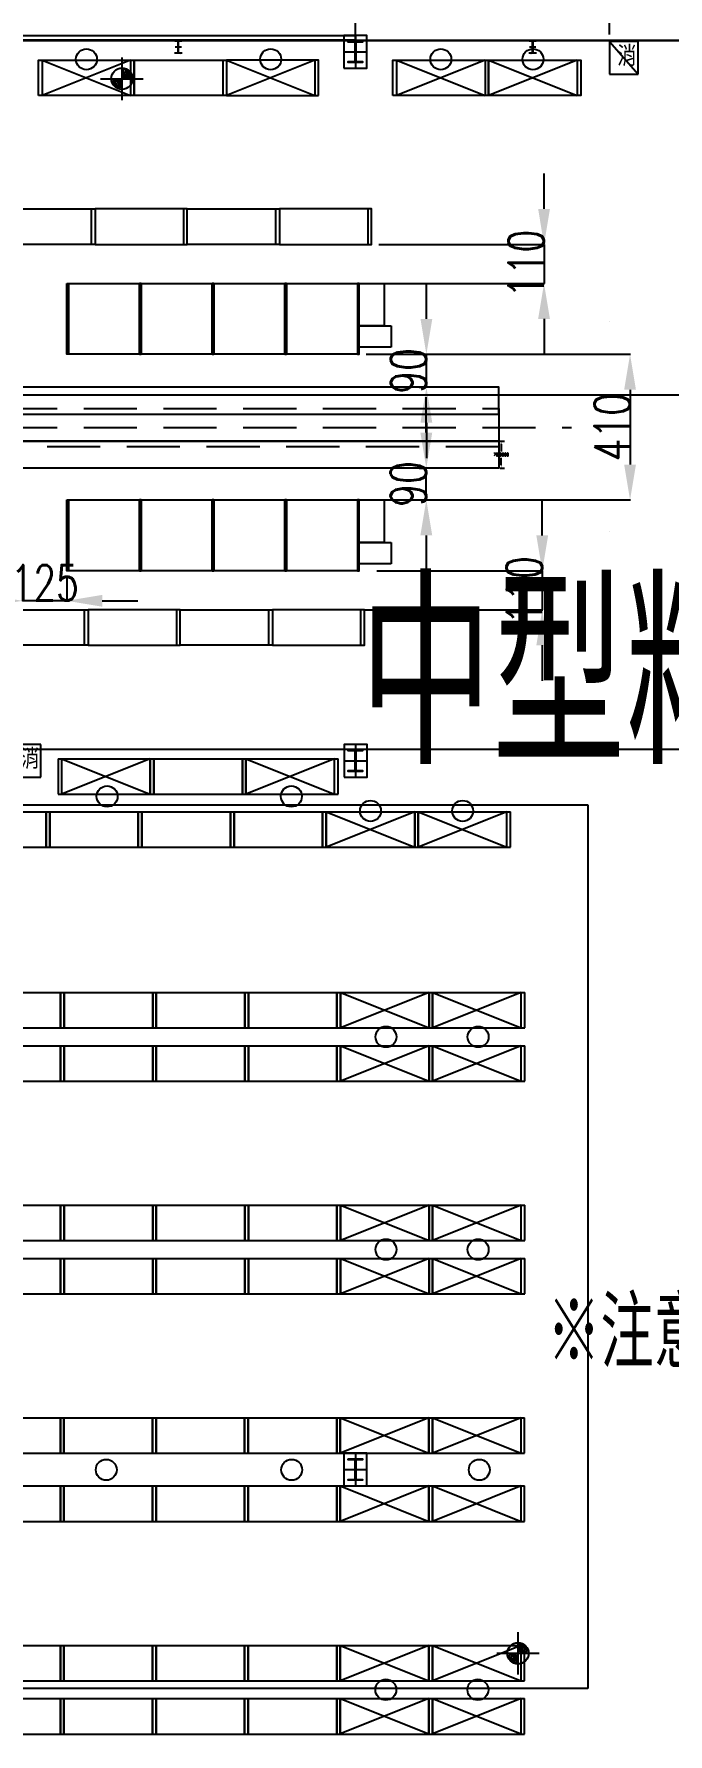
# Model space of a CAD drawing. Extents: x -40736 to 716455, y -65544 to 37405.
# Drawn here: x 356484 to 358273, y -38422 to -33625 of the extents above; entities that cross this region are included whole.
import ezdxf
from ezdxf.enums import TextEntityAlignment as Align

# ---------------------------------------------------------------- set-up
doc = ezdxf.new("R2010")
doc.units = 0
doc.header["$LTSCALE"] = 600
doc.header["$MEASUREMENT"] = 0
doc.linetypes.add('HIDDEN', pattern=[0.375, 0.25, -0.125])
doc.layers.get('0').update_dxf_attribs({"linetype": 'CONTINUOUS'})
doc.layers.get('DEFPOINTS').update_dxf_attribs({"linetype": 'CONTINUOUS'})
for name, color, linetype in [('0-PCS-B2', 7, 'CONTINUOUS'), ('1', 1, 'CONTINUOUS'), ('C6', 6, 'CONTINUOUS'), ('F5', 3, 'CONTINUOUS'), ('PC', 170, 'CONTINUOUS'), ('底圖', 253, 'CONTINUOUS'), ('消防箱', 121, 'CONTINUOUS'), ('重型货架', 5, 'CONTINUOUS')]:
    doc.layers.add(name, color=color, linetype=linetype)
doc.styles.add('asd', font='KAIU.TTF', dxfattribs={"width": 0.8})
doc.styles.get("Standard").update_dxf_attribs({"font": 'txt.shx', "width": 0.75, "bigfont": 'chineset.shx'})
doc.dimstyles.new('a', dxfattribs={"dimtxt": 100, "dimasz": 100, "dimexe": 1.25, "dimexo": 20, "dimtad": 1, "dimdec": 0, "dimdsep": 46, "dimtxsty": 'Standard', "dimcen": 2.5, "dimclrd": 3, "dimclre": 3, "dimclrt": 1, "dimadec": 0, "dimazin": 0, "dimtfac": 1, "dimtdec": 0, "dimtmove": 0, "dimatfit": 3, "dimfxl": 1, "dimarcsym": 0})
doc.dimstyles.get("Standard").update_dxf_attribs({"dimtxt": 0.18, "dimasz": 0.18, "dimexe": 0.18, "dimexo": 0.0625, "dimgap": 0.09, "dimtad": 0, "dimtih": 1, "dimtoh": 1, "dimdec": 4, "dimzin": 0, "dimdsep": 46, "dimtxsty": 'Standard', "dimcen": 0.09, "dimadec": 0, "dimazin": 0, "dimtfac": 1, "dimtdec": 4, "dimtofl": 0, "dimtmove": 0, "dimatfit": 3, "dimfxl": 1, "dimtolj": 1, "dimtzin": 0, "dimarcsym": 0})

# ---------------------------------------------------------------- blocks, each defined once
blk = doc.blocks.new('*X413')
at = {"layer": 'C6', "color": 0}
for p, q in [((11763.7, 29453.8), (11764.5, 29454.6)), ((11763.7, 29452.9), (11765.3, 29454.6)), ((11764.6, 29452.1), (11767.1, 29454.6)), ((11765.5, 29452.1), (11768, 29454.6)), ((11767.3, 29452.1), (11769.8, 29454.6)), ((11768.1, 29452.1), (11770.6, 29454.6)), ((11769.9, 29452.1), (11772.4, 29454.6)), ((11770.8, 29452.1), (11773.3, 29454.6)), ((11772.6, 29452.1), (11775.1, 29454.6)), ((11773.4, 29452.1), (11775.9, 29454.6)), ((11775.2, 29452.1), (11777.7, 29454.6)), ((11776.1, 29452.1), (11778.6, 29454.6)), ((11777.9, 29452.1), (11780.4, 29454.6)), ((11778.7, 29452.1), (11781.2, 29454.6)), ((11780.5, 29452.1), (11783, 29454.6)), ((11781.4, 29452.1), (11783.9, 29454.6)), ((11782.9, 29451.8), (11785.7, 29454.6)), ((11782.9, 29450.9), (11786.5, 29454.6)), ((11782.9, 29449.1), (11784.5, 29450.7)), ((11785.8, 29452.1), (11788.3, 29454.6)), ((11786.7, 29452.1), (11789.2, 29454.6)), ((11788.5, 29452.1), (11791, 29454.6)), ((11789.4, 29452.1), (11791.9, 29454.6)), ((11791.1, 29452.1), (11793.6, 29454.6)), ((11792, 29452.1), (11794.5, 29454.6)), ((11793.8, 29452.1), (11796.3, 29454.6)), ((11794.7, 29452.1), (11797.2, 29454.6)), ((11796.4, 29452.1), (11798.9, 29454.6)), ((11797.3, 29452.1), (11799.8, 29454.6)), ((11799.1, 29452.1), (11801.6, 29454.6)), ((11800, 29452.1), (11802.5, 29454.6)), ((11801.7, 29452.1), (11803.7, 29454)), ((11802.6, 29452.1), (11803.7, 29453.1)), ((11782.9, 29448.2), (11784.5, 29449.8)), ((11782.9, 29446.5), (11784.5, 29448.1)), ((11782.9, 29445.6), (11784.5, 29447.2)), ((11782.9, 29443.8), (11784.5, 29445.4)), ((11782.9, 29442.9), (11784.5, 29444.5)), ((11782.9, 29441.2), (11784.5, 29442.8)), ((11782.9, 29440.3), (11784.5, 29441.9)), ((11782.9, 29438.5), (11784.5, 29440.1)), ((11782.9, 29437.6), (11784.5, 29439.2)), ((11782.9, 29435.9), (11784.5, 29437.5)), ((11782.9, 29435), (11784.5, 29436.6)), ((11782.9, 29433.2), (11784.5, 29434.8)), ((11782.9, 29432.3), (11784.5, 29433.9)), ((11782.9, 29430.6), (11784.5, 29432.2)), ((11782.9, 29429.7), (11784.5, 29431.3)), ((11782.9, 29427.9), (11784.5, 29429.5)), ((11782.9, 29427), (11784.5, 29428.6)), ((11782.9, 29425.3), (11784.5, 29426.9)), ((11782.9, 29424.4), (11784.5, 29426)), ((11782.9, 29422.6), (11784.5, 29424.2)), ((11782.9, 29421.7), (11784.5, 29423.3)), ((11782.9, 29420), (11784.5, 29421.6)), ((11782.9, 29419.1), (11784.5, 29420.7)), ((11782.9, 29417.3), (11784.5, 29418.9)), ((11782.9, 29416.4), (11784.5, 29418)), ((11782.9, 29414.6), (11784.5, 29416.2)), ((11782.9, 29413.8), (11784.5, 29415.4)), ((11782.9, 29412), (11784.5, 29413.6)), ((11782.9, 29411.1), (11784.5, 29412.7)), ((11782.9, 29409.3), (11784.5, 29410.9)), ((11782.9, 29408.5), (11784.5, 29410.1)), ((11782.9, 29406.7), (11784.5, 29408.3)), ((11782.9, 29405.8), (11784.5, 29407.4)), ((11782.9, 29404), (11784.5, 29405.6)), ((11782.9, 29403.2), (11784.5, 29404.8)), ((11782.9, 29401.4), (11784.5, 29403)), ((11763.7, 29395.4), (11765.3, 29397.1)), ((11763.7, 29394.6), (11766.2, 29397.1)), ((11765.4, 29394.6), (11767.9, 29397.1)), ((11766.3, 29394.6), (11768.8, 29397.1)), ((11768.1, 29394.6), (11770.6, 29397.1)), ((11769, 29394.6), (11771.5, 29397.1)), ((11770.7, 29394.6), (11773.2, 29397.1)), ((11771.6, 29394.6), (11774.1, 29397.1)), ((11773.4, 29394.6), (11775.9, 29397.1)), ((11774.3, 29394.6), (11776.8, 29397.1)), ((11776, 29394.6), (11778.5, 29397.1)), ((11776.9, 29394.6), (11779.4, 29397.1)), ((11778.7, 29394.6), (11781.2, 29397.1)), ((11779.6, 29394.6), (11782.1, 29397.1)), ((11781.3, 29394.6), (11784.5, 29397.7)), ((11782.2, 29394.6), (11784.7, 29397.1)), ((11782.9, 29400.5), (11784.5, 29402.1)), ((11782.9, 29398.7), (11784.5, 29400.3)), ((11782.9, 29397.9), (11784.5, 29399.5)), ((11784, 29394.6), (11786.5, 29397.1)), ((11784.9, 29394.6), (11787.4, 29397.1)), ((11786.7, 29394.6), (11789.2, 29397.1)), ((11787.5, 29394.6), (11790, 29397.1)), ((11789.3, 29394.6), (11791.8, 29397.1)), ((11790.2, 29394.6), (11792.7, 29397.1)), ((11792, 29394.6), (11794.5, 29397.1)), ((11792.8, 29394.6), (11795.3, 29397.1)), ((11794.6, 29394.6), (11797.1, 29397.1)), ((11795.5, 29394.6), (11798, 29397.1)), ((11797.3, 29394.6), (11799.8, 29397.1)), ((11798.1, 29394.6), (11800.6, 29397.1)), ((11799.9, 29394.6), (11802.4, 29397.1)), ((11800.8, 29394.6), (11803.3, 29397.1)), ((11802.6, 29394.6), (11803.7, 29395.7)), ((11803.4, 29394.6), (11803.7, 29394.8))]:
    blk.add_line(p, q, dxfattribs=at)
blk = doc.blocks.new('*X414')
at = {"layer": 'C6', "color": 0}
for p, q in [((12380.1, 69469.7), (12381.2, 69470.8)), ((12381.9, 69469.7), (12383, 69470.8)), ((12385.4, 69469.7), (12386.5, 69470.8)), ((12387.2, 69469.7), (12388.3, 69470.8)), ((12388.4, 69467.4), (12389.1, 69468.1)), ((12388.4, 69465.6), (12389.1, 69466.3)), ((12388.4, 69462.1), (12389.1, 69462.8)), ((12388.4, 69460.3), (12389.1, 69461)), ((12388.4, 69456.8), (12389.1, 69457.5)), ((12388.4, 69455), (12389.1, 69455.7)), ((12390.7, 69469.7), (12391.8, 69470.8)), ((12392.5, 69469.7), (12393.6, 69470.8)), ((12396, 69469.7), (12397.1, 69470.8)), ((12379.8, 69435.8), (12380.9, 69436.9)), ((12383.3, 69435.8), (12384.4, 69436.9)), ((12385.1, 69435.8), (12386.2, 69436.9)), ((12388.4, 69451.5), (12389.1, 69452.2)), ((12388.4, 69449.7), (12389.1, 69450.4)), ((12388.4, 69446.2), (12389.1, 69446.9)), ((12388.4, 69444.4), (12389.1, 69445.1)), ((12388.4, 69440.9), (12389.1, 69441.6)), ((12388.4, 69439.1), (12389.1, 69439.8)), ((12388.6, 69435.8), (12389.7, 69436.9)), ((12390.4, 69435.8), (12391.5, 69436.9)), ((12393.9, 69435.8), (12395, 69436.9)), ((12395.7, 69435.8), (12396.8, 69436.9))]:
    blk.add_line(p, q, dxfattribs=at)
blk = doc.blocks.new('*D603')
at = {"layer": '0-PCS-B2', "color": 0, "lineweight": -2}
for p, q in [((357799.4, -34774), (357811.6, -34774)), ((357802.6, -34783), (357802.6, -34803)), ((357802.6, -34841), (357802.6, -34821)), ((357799.4, -34850), (357811.6, -34850))]:
    blk.add_line(p, q, dxfattribs=at)
at = {"layer": '0-PCS-B2', "color": 0}
for points in [[(357801.1, -34783), (357804.1, -34783), (357802.6, -34774)], [(357801.1, -34841), (357804.1, -34841), (357802.6, -34850)]]:
    blk.add_solid(points, dxfattribs=at)
at = {"layer": 'DEFPOINTS', "color": 0}
for p in [(357796.2, -34774), (357802.6, -34774), (357796.2, -34850)]:
    blk.add_point(p, dxfattribs=at)
at = {"layer": '0-PCS-B2', "color": 0, "insert": (357802.6, -34812), "char_height": 9, "attachment_point": 5}
blk.add_mtext('\\A1;76.0000', dxfattribs=at)
blk = doc.blocks.new('A$C280033E6')
at = {"layer": '重型货架', "linetype": 'Continuous'}
for p, q in [((-1, 100), (269, 100)), ((-1, 100), (-1, 0)), ((9, 100), (9, 0)), ((259, 0), (259, 100)), ((269, 0), (269, 100)), ((-1, 0), (269, 0))]:
    blk.add_line(p, q, dxfattribs=at)
blk = doc.blocks.new('A$C40B60668')
at = {"layer": '消防箱'}
for p, q in [((0, 92), (0, 0)), ((80, 92), (0, 92)), ((80, 0), (80, 92)), ((80, 0), (80, 92)), ((0, 0), (80, 0))]:
    blk.add_line(p, q, dxfattribs=at)
at = {"layer": '消防箱', "insert": (20.9, 78.4), "char_height": 50, "attachment_point": 1, "style": 'asd'}
blk.add_mtext_dynamic_manual_height_columns('消', width=33.596, gutter_width=500, heights=[0], dxfattribs=at)
blk = doc.blocks.new('*D609')
at = {"layer": 'DEFPOINTS', "color": 0}
for p in [(358358.8, -33492.8), (358108.8, -33646.8), (358358.8, -33629.8)]:
    blk.add_point(p, dxfattribs=at)
at = {"layer": '消防箱', "color": 3, "lineweight": -2}
for p, q in [((358108.8, -33626.8), (358108.8, -33491.5)), ((358208.8, -33492.8), (358258.8, -33492.8)), ((358358.8, -33609.8), (358358.8, -33491.5))]:
    blk.add_line(p, q, dxfattribs=at)
at = {"layer": '消防箱', "color": 3}
for points in [[(358208.8, -33476.1), (358208.8, -33509.5), (358108.8, -33492.8)], [(358258.8, -33476.1), (358258.8, -33509.5), (358358.8, -33492.8)]]:
    blk.add_solid(points, dxfattribs=at)
at = {"layer": '消防箱', "color": 1, "insert": (358233.8, -33442.2), "char_height": 100, "attachment_point": 5}
blk.add_mtext('250', dxfattribs=at)
blk = doc.blocks.new('A$C09533466')
at = {"color": 4}
for points in [[(0, 200), (5, 200), (5, 0), (0, 0)], [(5, 200), (205, 200), (205, 0), (5, 0)], [(210, 200), (205, 200), (205, 0), (210, 0)]]:
    blk.add_lwpolyline(points, close=True, dxfattribs=at)
blk = doc.blocks.new('A$C54E22E5E')
for p, q in [((0, 900), (600, 900)), ((0, 0), (0, 900)), ((600, 900), (600, 0)), ((600, 0), (0, 0))]:
    blk.add_line(p, q)
blk = doc.blocks.new('A$C33745722')
for p, q in [((0, 700), (1200, 700)), ((0, 0), (0, 700)), ((1200, 700), (1200, 0)), ((1200, 0), (0, 0))]:
    blk.add_line(p, q)
blk = doc.blocks.new('*D640')
at = {"color": 3, "lineweight": -2}
for p, q in [((356452.1, -35160), (356452.1, -35225.8)), ((356577.1, -35160), (356577.1, -35225.8)), ((356352.1, -35224.6), (356252.1, -35224.6)), ((356577.1, -35224.6), (356452.1, -35224.6)), ((356677.1, -35224.6), (356777.1, -35224.6))]:
    blk.add_line(p, q, dxfattribs=at)
at = {"color": 3}
for points in [[(356352.1, -35207.9), (356352.1, -35241.2), (356452.1, -35224.6)], [(356677.1, -35207.9), (356677.1, -35241.2), (356577.1, -35224.6)]]:
    blk.add_solid(points, dxfattribs=at)
at = {"layer": 'DEFPOINTS', "color": 0}
for p in [(356452.1, -35140), (356577.1, -35140), (356452.1, -35224.6)]:
    blk.add_point(p, dxfattribs=at)
at = {"color": 1, "insert": (356514.6, -35174), "char_height": 100, "attachment_point": 5}
blk.add_mtext('125', dxfattribs=at)
blk = doc.blocks.new('*D644')
at = {"color": 3, "lineweight": -2}
for p, q in [((357923.6, -34119.1), (357923.6, -34019.1)), ((357457.1, -34219.1), (357924.9, -34219.1)), ((357923.6, -34219.1), (357923.6, -34329.1)), ((357422.1, -34329.1), (357924.9, -34329.1)), ((357923.6, -34429.1), (357923.6, -34529.1))]:
    blk.add_line(p, q, dxfattribs=at)
at = {"color": 3}
for points in [[(357907, -34119.1), (357940.3, -34119.1), (357923.6, -34219.1)], [(357907, -34429.1), (357940.3, -34429.1), (357923.6, -34329.1)]]:
    blk.add_solid(points, dxfattribs=at)
at = {"layer": 'DEFPOINTS', "color": 0}
for p in [(357437.1, -34219.1), (357402.1, -34329.1), (357923.6, -34329.1)]:
    blk.add_point(p, dxfattribs=at)
at = {"color": 1, "insert": (357873, -34274.1), "char_height": 100, "attachment_point": 5, "rotation": 90}
blk.add_mtext('110', dxfattribs=at)
blk = doc.blocks.new('*D645')
at = {"color": 3, "lineweight": -2}
for p, q in [((357591.7, -34429.1), (357591.7, -34329.1)), ((357422.1, -34529.1), (357592.9, -34529.1)), ((357591.7, -34622), (357591.7, -34529.1)), ((357571.7, -34622), (357590.4, -34622)), ((357591.7, -34722), (357591.7, -34822))]:
    blk.add_line(p, q, dxfattribs=at)
at = {"color": 3}
for points in [[(357575, -34429.1), (357608.3, -34429.1), (357591.7, -34529.1)], [(357575, -34722), (357608.3, -34722), (357591.7, -34622)]]:
    blk.add_solid(points, dxfattribs=at)
at = {"layer": 'DEFPOINTS', "color": 0}
for p in [(357402.1, -34529.1), (357591.7, -34529.1), (357591.7, -34622)]:
    blk.add_point(p, dxfattribs=at)
at = {"color": 1, "insert": (357541, -34575.6), "char_height": 100, "attachment_point": 5, "rotation": 90}
blk.add_mtext('90', dxfattribs=at)
blk = doc.blocks.new('*D646')
at = {"color": 3, "lineweight": -2}
for p, q in [((357918.6, -35040), (357918.6, -34940)), ((357452, -35140), (357919.9, -35140)), ((357918.6, -35140), (357918.6, -35250)), ((357417.1, -35250), (357919.9, -35250)), ((357918.6, -35350), (357918.6, -35450))]:
    blk.add_line(p, q, dxfattribs=at)
at = {"color": 3}
for points in [[(357901.9, -35040), (357935.3, -35040), (357918.6, -35140)], [(357901.9, -35350), (357935.3, -35350), (357918.6, -35250)]]:
    blk.add_solid(points, dxfattribs=at)
at = {"layer": 'DEFPOINTS', "color": 0}
for p in [(357432, -35140), (357397.1, -35250), (357918.6, -35250)]:
    blk.add_point(p, dxfattribs=at)
at = {"color": 1, "insert": (357868, -35195), "char_height": 100, "attachment_point": 5, "rotation": 90}
blk.add_mtext('110', dxfattribs=at)
blk = doc.blocks.new('*D647')
at = {"color": 3, "lineweight": -2}
for p, q in [((357591.4, -34750), (357591.4, -34650)), ((357571.4, -34850), (357590.2, -34850)), ((357591.4, -34940), (357591.4, -34850)), ((357422.1, -34940), (357592.7, -34940)), ((357591.4, -35040), (357591.4, -35140))]:
    blk.add_line(p, q, dxfattribs=at)
at = {"color": 3}
for points in [[(357574.7, -34750), (357608.1, -34750), (357591.4, -34850)], [(357574.7, -35040), (357608.1, -35040), (357591.4, -34940)]]:
    blk.add_solid(points, dxfattribs=at)
at = {"layer": 'DEFPOINTS', "color": 0}
for p in [(357591.4, -34850), (357591.4, -34850), (357402.1, -34940)]:
    blk.add_point(p, dxfattribs=at)
at = {"color": 1, "insert": (357540.8, -34895), "char_height": 100, "attachment_point": 5, "rotation": 90}
blk.add_mtext('90', dxfattribs=at)
blk = doc.blocks.new('*D660')
at = {"color": 3, "lineweight": -2}
for p, q in [((357422.1, -34529.1), (358167.6, -34529.1)), ((358166.4, -34629.1), (358166.4, -34840)), ((357422.1, -34940), (358167.6, -34940))]:
    blk.add_line(p, q, dxfattribs=at)
at = {"color": 3}
for points in [[(358149.7, -34629.1), (358183, -34629.1), (358166.4, -34529.1)], [(358149.7, -34840), (358183, -34840), (358166.4, -34940)]]:
    blk.add_solid(points, dxfattribs=at)
at = {"layer": 'DEFPOINTS', "color": 0}
for p in [(357402.1, -34529.1), (357402.1, -34940), (358166.4, -34940)]:
    blk.add_point(p, dxfattribs=at)
at = {"color": 1, "insert": (358115.7, -34734.6), "char_height": 100, "attachment_point": 5, "rotation": 90}
blk.add_mtext('410', dxfattribs=at)

msp = doc.modelspace()

# ---------------------------------------------------------------- linework, layer by layer
at = {"linetype": 'Continuous'}
for p, q in [((356391.28957, -33629.79681), (357391.28957, -33629.79681)), ((356391.28957, -33641.79681), (357391.28957, -33641.79681)), ((356900.28957, -33662.29681), (356882.28957, -33662.29681)), ((356891.28957, -33644.79681), (356891.28957, -33679.79681)), ((357391.28957, -33629.79681), (357391.28957, -33721.79681)), ((357900.28957, -33662.29681), (357882.28957, -33662.29681)), ((357891.28957, -33644.79681), (357891.28957, -33679.79681)), ((357358.78957, -33675.79681), (357423.78957, -33675.79681)), ((357391.28957, -35629.79681), (357391.28957, -35721.79681)), ((357358.78957, -35675.79681), (357424.58957, -35675.79681)), ((357391.28957, -37629.79681), (357391.28957, -37721.79681)), ((357358.78957, -37675.79681), (357423.78957, -37675.79681))]:
    msp.add_line(p, q, dxfattribs=at)
for p, q in [((358108.78957, -33646.79681), (358188.78957, -33738.79681)), ((356507.14828, -33699.1117), (356757.14828, -33799.1117)), ((356757.14828, -33699.1117), (356507.14828, -33799.1117)), ((357027.14828, -33699.11165), (357277.14828, -33799.11165)), ((357277.14828, -33699.11165), (357027.14828, -33799.11165)), ((357507.14828, -33699.1117), (357757.14828, -33799.1117)), ((357757.14828, -33699.1117), (357507.14828, -33799.1117)), ((357767.14828, -33699.11169), (358017.14828, -33799.11169)), ((358017.14828, -33699.11169), (357767.14828, -33799.11169)), ((356562.4116, -35670.04694), (356812.4116, -35770.04694)), ((356812.4116, -35670.04694), (356562.4116, -35770.04694)), ((357082.4116, -35670.04694), (357332.4116, -35770.04694)), ((357332.4116, -35670.04694), (357082.4116, -35770.04694)), ((357308.78957, -35819.79677), (357558.78957, -35919.79677)), ((357558.78957, -35819.79677), (357308.78957, -35919.79677)), ((357568.78957, -35819.79677), (357818.78957, -35919.79677)), ((357818.78957, -35819.79677), (357568.78957, -35919.79677)), ((357349.31446, -36329.79681), (357599.31446, -36429.79681)), ((357599.31446, -36329.79681), (357349.31446, -36429.79681)), ((357609.31446, -36329.79681), (357859.31446, -36429.79681)), ((357859.31446, -36329.79681), (357609.31446, -36429.79681)), ((357349.31446, -36479.79681), (357599.31446, -36579.79681)), ((357599.31446, -36479.79681), (357349.31446, -36579.79681)), ((357609.31446, -36479.79681), (357859.31446, -36579.79681)), ((357859.31446, -36479.79681), (357609.31446, -36579.79681)), ((357349.31446, -36929.79681), (357599.31446, -37029.79681)), ((357599.31446, -36929.79681), (357349.31446, -37029.79681)), ((357609.31446, -36929.79681), (357859.31446, -37029.79681)), ((357859.31446, -36929.79681), (357609.31446, -37029.79681)), ((357349.31446, -37079.79681), (357599.31446, -37179.79681)), ((357599.31446, -37079.79681), (357349.31446, -37179.79681)), ((357609.31446, -37079.79681), (357859.31446, -37179.79681)), ((357859.31446, -37079.79681), (357609.31446, -37179.79681)), ((357348.78957, -37529.79681), (357598.78957, -37629.79681)), ((357598.78957, -37529.79681), (357348.78957, -37629.79681)), ((357608.78957, -37529.79681), (357858.78957, -37629.79681)), ((357858.78957, -37529.79681), (357608.78957, -37629.79681)), ((357348.78957, -37721.79681), (357598.78957, -37821.79681)), ((357598.78957, -37721.79681), (357348.78957, -37821.79681)), ((357608.78957, -37721.79681), (357858.78957, -37821.79681)), ((357858.78957, -37721.79681), (357608.78957, -37821.79681)), ((357348.78957, -38171.79681), (357598.78957, -38271.79681)), ((357598.78957, -38171.79681), (357348.78957, -38271.79681)), ((357608.78957, -38171.79681), (357858.78957, -38271.79681)), ((357858.78957, -38171.79681), (357608.78957, -38271.79681)), ((357348.78957, -38321.79681), (357598.78957, -38421.79681)), ((357598.78957, -38321.79681), (357348.78957, -38421.79681)), ((357608.78957, -38321.79681), (357858.78957, -38421.79681)), ((357858.78957, -38321.79681), (357608.78957, -38421.79681))]:
    msp.add_line(p, q)
for points in [[(356882.28957, -33644.79681), (356900.28957, -33644.79681), (356900.28957, -33645.89681), (356891.63957, -33645.89681), (356891.63957, -33678.69681), (356900.28957, -33678.69681), (356900.28957, -33679.79681), (356882.28957, -33679.79681), (356882.28957, -33678.69681), (356890.93957, -33678.69681), (356890.93957, -33645.89681), (356882.28957, -33645.89681), (356882.28957, -33644.79681)], [(357882.28957, -33644.79681), (357900.28957, -33644.79681), (357900.28957, -33645.89681), (357891.63957, -33645.89681), (357891.63957, -33678.69681), (357900.28957, -33678.69681), (357900.28957, -33679.79681), (357882.28957, -33679.79681), (357882.28957, -33678.69681), (357890.93957, -33678.69681), (357890.93957, -33645.89681), (357882.28957, -33645.89681), (357882.28957, -33644.79681)]]:
    msp.add_lwpolyline(points, dxfattribs=at)
for points in [[(357358.78957, -33721.79681), (357423.78957, -33721.79681), (357423.78957, -33629.79681), (357358.78957, -33629.79681)], [(357359.58957, -35721.79681), (357424.58957, -35721.79681), (357424.58957, -35629.79681), (357359.58957, -35629.79681)], [(357358.78957, -37721.79681), (357423.78957, -37721.79681), (357423.78957, -37629.79681), (357358.78957, -37629.79681)]]:
    msp.add_lwpolyline(points, close=True)
for points in [[(357371.28957, -33645.79681), (357411.28957, -33645.79681), (357411.28957, -33648.29681), (357392.08957, -33648.29681), (357392.08957, -33703.29681), (357411.28957, -33703.29681), (357411.28957, -33705.79681), (357371.28957, -33705.79681), (357371.28957, -33703.29681), (357390.48957, -33703.29681), (357390.48957, -33648.29681), (357371.28957, -33648.29681), (357371.28957, -33645.79681)], [(357371.28957, -35645.79681), (357411.28957, -35645.79681), (357411.28957, -35648.29681), (357392.08957, -35648.29681), (357392.08957, -35703.29681), (357411.28957, -35703.29681), (357411.28957, -35705.79681), (357371.28957, -35705.79681), (357371.28957, -35703.29681), (357390.48957, -35703.29681), (357390.48957, -35648.29681), (357371.28957, -35648.29681), (357371.28957, -35645.79681)], [(357371.28957, -37645.79681), (357411.28957, -37645.79681), (357411.28957, -37648.29681), (357392.08957, -37648.29681), (357392.08957, -37703.29681), (357411.28957, -37703.29681), (357411.28957, -37705.79681), (357371.28957, -37705.79681), (357371.28957, -37703.29681), (357390.48957, -37703.29681), (357390.48957, -37648.29681), (357371.28957, -37648.29681), (357371.28957, -37645.79681)]]:
    msp.add_lwpolyline(points)
for centre in [(356632.37124, -33696.78046), (357152.37124, -33696.78041), (357632.37124, -33696.78046), (357892.37124, -33696.78044), (356690.68997, -35776.34953), (357210.68997, -35776.34953), (357434.01253, -35817.46553), (357694.01253, -35817.46553), (357477.59283, -36454.91536), (357737.59283, -36454.91536), (357477.59283, -37054.91536), (357737.59283, -37054.91536), (356688.29833, -37676.39341), (357211.52281, -37676.39341), (357740.90234, -37676.39341), (357477.06794, -38296.91536), (357737.06794, -38296.91536)]:
    msp.add_circle(centre, 29.47939)
at = {"layer": '0-PCS-B2', "color": 5}
for p, q in [((356507.14828, -33699.1117), (356507.14829, -33799.1117)), ((356757.14828, -33699.11169), (356757.14829, -33799.11169)), ((357017.14828, -33699.11165), (357017.14829, -33799.11165)), ((357277.14828, -33699.11165), (357277.14829, -33799.11165)), ((357507.14828, -33699.1117), (357507.14829, -33799.1117)), ((357757.14828, -33699.11169), (357757.14829, -33799.11169)), ((358017.14828, -33699.11165), (358017.14829, -33799.11165))]:
    msp.add_line(p, q, dxfattribs=at)
at = {"layer": '0-PCS-B2'}
for p, q in [((358107.2798, -34435.54809), (358107.2798, -34435.54809)), ((358109.6798, -35029.74809), (358109.6798, -35029.74809))]:
    msp.add_line(p, q, dxfattribs=at)
at = {"layer": '0-PCS-B2', "color": 6, "linetype": 'HIDDEN'}
msp.add_line((352349.6798, -34736.04695), (358001.28957, -34736.04695), dxfattribs=at)
at = {"layer": '0-PCS-B2', "color": 5}
for points in [[(356497.14829, -33799.1117), (356497.14828, -33699.1117), (356767.14829, -33699.1117), (356767.14829, -33799.11168)], [(356497.14829, -33799.1117), (356497.14828, -33699.1117), (356767.14829, -33699.1117), (356767.14829, -33799.1117)], [(356767.14829, -33799.11168), (356767.14829, -33699.1117), (357027.14828, -33699.11169), (357027.14829, -33799.11169)], [(357287.14829, -33799.11167), (357287.14828, -33699.11165), (357027.14828, -33699.11169), (357027.14829, -33799.11169)], [(357497.14829, -33799.1117), (357497.14828, -33699.1117), (357767.14829, -33699.1117), (357767.14829, -33799.11168)], [(357497.14829, -33799.1117), (357497.14828, -33699.1117), (357767.14829, -33699.1117), (357767.14829, -33799.1117)], [(357767.14829, -33799.11168), (357767.14829, -33699.1117), (358027.14828, -33699.11169), (358027.14829, -33799.11169)]]:
    msp.add_lwpolyline(points, close=True, dxfattribs=at)
at = {"layer": '0-PCS-B2', "color": 3}
for points in [[(352497.1484, -34621.9776), (352497.1484, -34698.00747), (357796.22956, -34698.00747), (357796.22956, -34622.00747)], [(352651.4004, -34698.04602), (357796.22956, -34697.96617), (357796.22956, -34774.04788), (352651.4004, -34774.04788)], [(357796.22956, -34774.04788), (357796.22956, -34850.04788), (352497.1484, -34850.04788), (352497.1484, -34774.04788)]]:
    msp.add_lwpolyline(points, close=True, dxfattribs=at)
at = {"layer": '0-PCS-B2', "color": 6, "linetype": 'HIDDEN'}
msp.add_lwpolyline([(352349.6798, -34789.79688), (352349.6798, -34682.29702), (357796.22956, -34682.29702), (357796.22956, -34789.79688)], close=True, dxfattribs=at)
at = {"layer": '1'}
for p, q in [((356647.08156, -34219.11186), (356647.08156, -34119.11186)), ((356907.08156, -34219.11186), (356907.08156, -34119.11186)), ((357167.08156, -34219.11186), (357167.08156, -34119.11186)), ((357427.08156, -34219.11186), (357427.08156, -34119.11186)), ((356627.10275, -35350.04694), (356627.10275, -35250.04694)), ((356887.10275, -35350.04694), (356887.10275, -35250.04694)), ((357147.10275, -35350.04694), (357147.10275, -35250.04694)), ((357407.10275, -35350.04694), (357407.10275, -35250.04694)), ((352112.22497, -35800.28385), (358047.65814, -35800.28385)), ((358047.65814, -35800.28385), (358047.65814, -38293.50538)), ((358047.65814, -38293.50538), (348905.92701, -38293.50538))]:
    msp.add_line(p, q, dxfattribs=at)
for points in [[(356657.08156, -34119.11186), (356657.08156, -34219.11186), (356397.08156, -34219.11186), (356397.08156, -34119.11186)], [(356657.08156, -34119.11186), (356657.08156, -34219.11186), (356917.08156, -34219.11186), (356917.08156, -34119.11186)], [(357177.08156, -34119.11186), (357177.08156, -34219.11186), (356917.08156, -34219.11186), (356917.08156, -34119.11186)], [(357177.08156, -34119.11186), (357177.08156, -34219.11186), (357437.08156, -34219.11186), (357437.08156, -34119.11186)], [(356637.10275, -35250.04694), (356637.10275, -35350.04694), (356377.10275, -35350.04694), (356377.10275, -35250.04694)], [(356637.10275, -35250.04694), (356637.10275, -35350.04694), (356897.10275, -35350.04694), (356897.10275, -35250.04694)], [(357157.10275, -35250.04694), (357157.10275, -35350.04694), (356897.10275, -35350.04694), (356897.10275, -35250.04694)], [(357157.10275, -35250.04694), (357157.10275, -35350.04694), (357417.10275, -35350.04694), (357417.10275, -35250.04694)]]:
    msp.add_lwpolyline(points, close=True, dxfattribs=at)
at = {"layer": '底圖', "color": 253}
for p, q in [((357391.28837, -33643.31825), (357391.28837, -32043.31825)), ((335391.29017, -33643.31825), (358391.28837, -33643.31825)), ((356732.43466, -33691.62054), (356732.43466, -33811.62054)), ((356672.43466, -33751.62054), (356792.43466, -33751.62054)), ((356728.43466, -33755.62054), (356706.74419, -33755.62054)), ((356724.43466, -33759.62054), (356711.94075, -33759.62054)), ((356724.43466, -33772.11444), (356724.43466, -33759.62054)), ((356728.43466, -33777.31101), (356728.43466, -33755.62054)), ((356736.43466, -33747.62054), (356736.43466, -33725.93007)), ((356758.12512, -33747.62054), (356736.43466, -33747.62054)), ((356740.43466, -33743.62054), (356740.43466, -33731.12664)), ((356752.92856, -33743.62054), (356740.43466, -33743.62054)), ((335391.29017, -34643.31885), (360391.29137, -34643.31885)), ((335391.29017, -35643.31885), (360391.29137, -35643.31885)), ((357850.13864, -38134.12054), (357850.13864, -38254.12054)), ((357854.13864, -38190.12054), (357854.13864, -38168.43007)), ((357858.13864, -38186.12054), (357858.13864, -38173.62664)), ((357790.13864, -38194.12054), (357910.13864, -38194.12054)), ((357846.13864, -38198.12054), (357824.44817, -38198.12054)), ((357842.13864, -38202.12054), (357829.64474, -38202.12054)), ((357842.13864, -38214.61444), (357842.13864, -38202.12054)), ((357846.13864, -38219.81101), (357846.13864, -38198.12054)), ((357875.82911, -38190.12054), (357854.13864, -38190.12054)), ((357870.63254, -38186.12054), (357858.13864, -38186.12054))]:
    msp.add_line(p, q, dxfattribs=at)
msp.add_lwpolyline([(353391.28837, -32043.32065), (360391.29137, -32043.32065), (360391.29137, -33643.31825), (353391.28837, -33643.31825)], close=True, dxfattribs=at)
for points in [[(356719.01825, -33763.62054), (356720.43466, -33763.62054), (356720.43466, -33765.03695)], [(356745.85106, -33739.62054), (356744.43466, -33739.62054), (356744.43466, -33738.20413)], [(357836.72223, -38206.12054), (357838.13864, -38206.12054), (357838.13864, -38207.53695)], [(357863.55505, -38182.12054), (357862.13864, -38182.12054), (357862.13864, -38180.70413)]]:
    msp.add_lwpolyline(points, dxfattribs=at)
for centre in [(356732.43466, -33751.62054), (357850.13864, -38194.12054)]:
    msp.add_circle(centre, 30, dxfattribs=at)
for centre, radius, start, end in [((356732.43466, -33751.62054), 26, 188.849881, 261.150125), ((356732.43466, -33751.62054), 22, 201.323692, 248.676314), ((356732.43466, -33751.62054), 18, 221.810311, 228.189681), ((356732.43466, -33751.62054), 26, 8.849883, 81.15012), ((356732.43466, -33751.62054), 22, 21.323687, 68.676316), ((356732.43466, -33751.62054), 18, 41.810317, 48.189686), ((357850.13864, -38194.12054), 26, 8.849883, 81.15012), ((357850.13864, -38194.12054), 22, 21.323687, 68.676316), ((357850.13864, -38194.12054), 26, 188.849881, 261.150125), ((357850.13864, -38194.12054), 22, 201.323692, 248.676314), ((357850.13864, -38194.12054), 18, 221.810311, 228.189681), ((357850.13864, -38194.12054), 18, 41.810317, 48.189686)]:
    msp.add_arc(centre, radius, start, end, dxfattribs=at)

# ---------------------------------------------------------------- block references
for name, p in [('*X414', (344502.52441, -103115.56587)), ('*X413', (345607.62617, -63100.37028)), ('*X414', (345502.52441, -103115.56587)), ('A$C09533466', (356577.1484, -34529.11165)), ('A$C09533466', (356782.1484, -34529.11165)), ('A$C09533466', (356987.1484, -34529.11165)), ('A$C09533466', (357192.1484, -34529.11165)), ('A$C09533466', (356577.1484, -35140.04767)), ('A$C09533466', (356782.1484, -35140.04767)), ('A$C09533466', (356987.1484, -35140.04767)), ('A$C09533466', (357192.1484, -35140.04767)), ('*X413', (345607.62617, -65100.37028)), ('*X413', (345607.62617, -67100.37028))]:
    msp.add_blockref(name, p)
at = {"layer": 'F5', "color": 0, "linetype": 'Continuous'}
for p in [(356553.41088, -35770.04712), (356813.41088, -35770.04712), (357073.41088, -35770.04712), (356259.78886, -35919.79694), (356519.78886, -35919.79694), (356779.78886, -35919.79694), (357039.78886, -35919.79694), (357299.78886, -35919.79694), (357559.78886, -35919.79694), (356299.78886, -37629.79699), (356559.78886, -37629.79699), (356819.78886, -37629.79699), (357079.78886, -37629.79699), (357339.78886, -37629.79699), (357599.78886, -37629.79699), (356299.78886, -37821.79699), (356559.78886, -37821.79699), (356819.78886, -37821.79699), (357079.78886, -37821.79699), (357339.78886, -37821.79699), (357599.78886, -37821.79699)]:
    msp.add_blockref('A$C280033E6', p, dxfattribs=at)
at = {"layer": 'PC', "xscale": 0.1000000000003638, "yscale": 0.1000000000003638, "zscale": 0.1, "rotation": 90}
for name, p in [('A$C33745722', (357472.14836, -34449.11185)), ('A$C54E22E5E', (357492.1484, -34509.11186)), ('A$C33745722', (357472.14836, -35060.04787)), ('A$C54E22E5E', (357492.1484, -35120.04788))]:
    msp.add_blockref(name, p, dxfattribs=at)
at = {"layer": '消防箱', "color": 111}
for p in [(358108.78952, -33738.79702), (356423.78952, -35721.79702)]:
    msp.add_blockref('A$C40B60668', p, dxfattribs=at)
at = {"layer": '重型货架', "color": 0, "linetype": 'Continuous'}
for p in [(356300.31375, -36429.79699), (356560.31375, -36429.79699), (356820.31375, -36429.79699), (357080.31375, -36429.79699), (357340.31375, -36429.79699), (357600.31375, -36429.79699), (356300.31375, -36579.79699), (356560.31375, -36579.79699), (356820.31375, -36579.79699), (357080.31375, -36579.79699), (357340.31375, -36579.79699), (357600.31375, -36579.79699), (356300.31375, -37029.79699), (356560.31375, -37029.79699), (356820.31375, -37029.79699), (357080.31375, -37029.79699), (357340.31375, -37029.79699), (357600.31375, -37029.79699), (356300.31375, -37179.79699), (356560.31375, -37179.79699), (356820.31375, -37179.79699), (357080.31375, -37179.79699), (357340.31375, -37179.79699), (357600.31375, -37179.79699), (356299.78886, -38271.79699), (356559.78886, -38271.79699), (356819.78886, -38271.79699), (357079.78886, -38271.79699), (357339.78886, -38271.79699), (357599.78886, -38271.79699), (356299.78886, -38421.79699), (356559.78886, -38421.79699), (356819.78886, -38421.79699), (357079.78886, -38421.79699), (357339.78886, -38421.79699), (357599.78886, -38421.79699)]:
    msp.add_blockref('A$C280033E6', p, dxfattribs=at)

# ---------------------------------------------------------------- texts
at = {"color": 0, "width": 0.75}
msp.add_text('中型料架區(斜板式)', height=500, dxfattribs=at).set_placement((359128.09016, -35685.18609), align=Align.CENTER)
at = {"color": 1, "insert": (357932.84745, -37188.95265), "char_height": 200, "attachment_point": 1}
msp.add_mtext('※注意：紅色範圍231座橫樑5層', dxfattribs=at)

# ---------------------------------------------------------------- dimensions: what is measured, and where the dimension line sits
for base, p1, p2, picture, middle in [((357923.64906, -34329.11186), (357437.08156, -34219.11186), (357402.1484, -34329.11186), '*D644', (357923.64906, -34274.11186)), ((357591.41306, -34850.04788), (357402.1484, -34940.04788), (357591.41306, -34850.04788), '*D647', (357591.41306, -34895.04788)), ((357918.60341, -35250.04694), (357432.03591, -35140.04694), (357397.10275, -35250.04694), '*D646', (357918.60341, -35195.04694))]:
    dim = msp.add_linear_dim(base=base, p1=p1, p2=p2, angle=90, dimstyle='a')
    dim.commit()
    dim.dimension.update_dxf_attribs({"geometry": picture, "text_midpoint": middle, "dimtype": 160})
dim = msp.add_linear_dim(base=(357591.66516, -34529.11186), p1=(357591.66516, -34622.00747), p2=(357402.1484, -34529.11186), angle=90, text='90', dimstyle='a')
dim.commit()
dim.dimension.update_dxf_attribs({"geometry": '*D645', "text_midpoint": (357591.66516, -34575.55966), "dimtype": 160})
dim = msp.add_linear_dim(base=(358166.35737, -34940.04788), p1=(357402.1484, -34529.11186), p2=(357402.1484, -34940.04788), angle=90, text='410', dimstyle='a')
dim.commit()
dim.dimension.update_dxf_attribs({"geometry": '*D660', "text_midpoint": (358115.73237, -34734.57987)})
dim = msp.add_linear_dim(base=(356452.1484, -35224.57798), p1=(356577.1484, -35140.04788), p2=(356452.1484, -35140.04788), dimstyle='a')
dim.commit()
dim.dimension.update_dxf_attribs({"geometry": '*D640', "text_midpoint": (356514.6484, -35224.57798), "dimtype": 160})
at = {"layer": '0-PCS-B2'}
dim = msp.add_linear_dim(base=(357802.5798, -34774.04694), p1=(357796.22956, -34850.04694), p2=(357796.22956, -34774.04694), angle=90, dimstyle='Standard', override={"dimscale": 50}, dxfattribs=at)
dim.commit()
dim.dimension.update_dxf_attribs({"geometry": '*D603', "text_midpoint": (357802.5798, -34812.04694)})
at = {"layer": '消防箱'}
dim = msp.add_linear_dim(base=(358358.78957, -33492.79308), p1=(358108.78957, -33646.79681), p2=(358358.78957, -33629.79681), dimstyle='a', dxfattribs=at)
dim.commit()
dim.dimension.update_dxf_attribs({"geometry": '*D609', "text_midpoint": (358233.78957, -33442.16808)})

doc.saveas('drawing.dxf')
